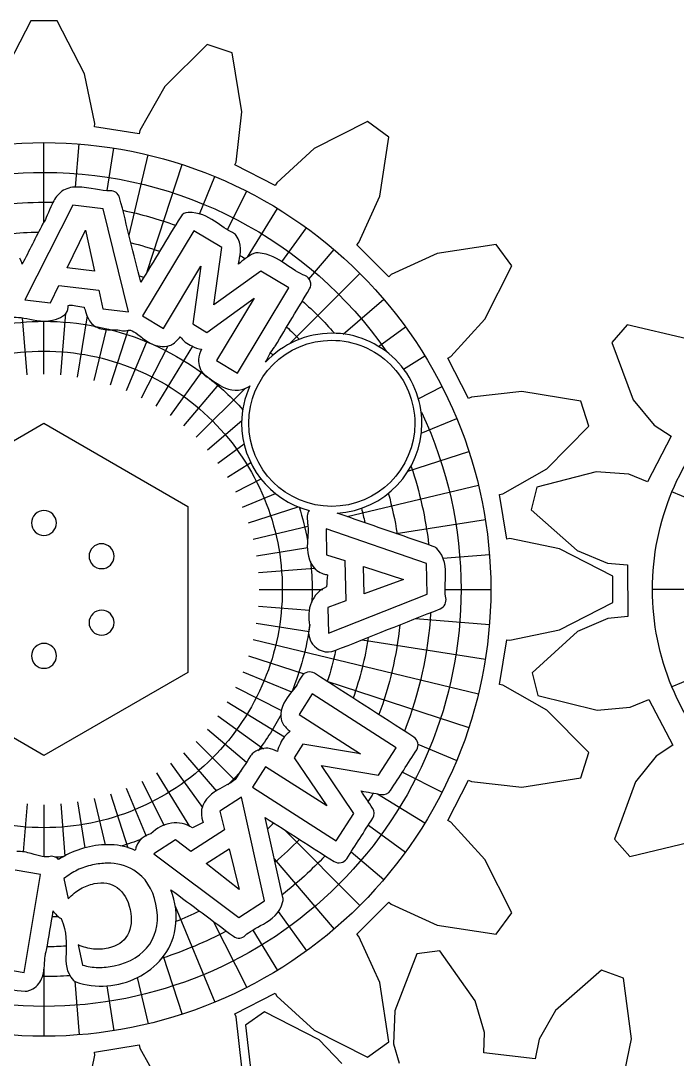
# Model space of a CAD drawing. Extents: x 39 to 360, y -214 to 103.
# Drawn here: x 133.3 to 212.3, y -21.9 to 103.1 of the extents above; entities that cross this region are included whole.
import ezdxf

# ---------------------------------------------------------------- set-up
doc = ezdxf.new("R2010")
doc.units = 0
doc.layers.add('Cogs_-_Cut', color=7, linetype='CONTINUOUS')
doc.layers.add('Cogs_-_Etch', color=7, linetype='CONTINUOUS')

msp = doc.modelspace()

# ---------------------------------------------------------------- linework, layer by layer
at = {"layer": 'Cogs_-_Cut', "color": 7}
for p, q in [((134.521883, 103.130827), (131.225617, 96.731768)), ((137.698536, 103.130827), (134.521883, 103.130827)), ((134.521883, 103.130827), (134.521883, 103.130827)), ((140.994805, 96.731768), (137.698536, 103.130827)), ((155.755797, 100.271122), (150.643827, 95.203248)), ((158.777562, 99.288856), (155.755797, 100.271122)), ((159.934563, 92.184794), (158.777562, 99.288856)), ((142.221258, 90.7588), (140.994805, 96.731768)), ((150.643827, 95.203248), (147.631988, 89.90166)), ((159.254912, 86.125284), (159.934563, 92.184794)), ((142.178264, 90.368539), (142.221258, 90.7588)), ((147.55151, 89.517463), (142.178264, 90.368539)), ((175.067076, 90.989208), (168.639355, 87.749715)), ((177.637392, 89.12169), (175.067076, 90.989208)), ((147.631988, 89.90166), (147.55151, 89.517463)), ((176.542677, 82.007155), (177.637392, 89.12169)), ((168.639355, 87.749715), (164.136476, 83.638201)), ((159.094509, 85.766994), (159.254912, 86.125284)), ((163.941345, 83.296998), (159.094509, 85.766994)), ((164.136476, 83.638201), (163.941345, 83.296998)), ((174.023624, 76.454212), (176.542677, 82.007155)), ((173.760144, 76.163171), (174.023624, 76.454212)), ((177.606523, 72.316789), (173.760144, 76.163171)), ((183.450507, 75.099325), (177.897564, 72.580822)), ((190.565044, 76.194037), (183.450507, 75.099325)), ((192.432009, 73.623721), (190.565044, 76.194037)), ((177.897564, 72.580822), (177.606523, 72.316789)), ((189.193068, 67.196), (192.432009, 73.623721)), ((185.081553, 62.693122), (189.193068, 67.196)), ((206.308853, 66.504775), (204.450157, 64.383147)), ((213.482369, 64.828531), (206.308853, 66.504775)), ((170.75106, 64.667023), (170.75106, 64.667023)), ((204.450157, 64.383147), (207.052994, 57.491856)), ((184.740352, 62.497993), (185.081553, 62.693122)), ((187.210347, 57.651157), (184.740352, 62.497993)), ((187.568086, 57.812111), (187.210347, 57.651157)), ((193.627595, 58.491758), (187.568086, 57.812111)), ((200.732209, 57.334207), (193.627595, 58.491758)), ((201.713925, 54.312445), (200.732209, 57.334207)), ((207.052994, 57.491856), (209.578662, 54.437571)), ((118.789648, 44.667281), (136.110486, 54.666877)), ((136.110486, 54.666877), (153.430772, 44.667281)), ((136.110486, 54.666877), (136.110486, 54.666877)), ((196.646602, 49.200475), (201.713925, 54.312445)), ((209.578662, 54.437571), (211.629735, 53.126231)), ((211.629735, 53.126231), (208.771132, 47.609117)), ((191.345013, 46.188636), (196.646602, 49.200475)), ((202.56555, 48.829508), (195.434481, 46.980179)), ((206.517215, 48.527993), (202.56555, 48.829508)), ((208.771132, 47.609117), (206.517215, 48.527993)), ((195.434481, 46.980179), (194.774673, 44.237885)), ((190.960815, 46.108708), (191.345013, 46.188636)), ((191.811893, 40.734912), (190.960815, 46.108708)), ((136.110486, 44.166776), (136.110486, 44.166776)), ((153.430772, 44.667281), (153.430772, 24.666985)), ((194.774673, 44.237885), (200.281867, 39.344747)), ((143.038711, 40.16716), (143.038711, 40.16716)), ((192.202153, 40.777906), (191.811893, 40.734912)), ((198.175121, 39.551452), (192.202153, 40.777906)), ((204.57418, 36.255184), (198.175121, 39.551452)), ((200.281867, 39.344747), (203.937526, 37.814572)), ((203.937526, 37.814572), (206.362873, 37.606764)), ((206.362873, 37.606764), (206.396497, 31.393466)), ((204.57418, 33.078531), (204.57418, 36.255184)), ((198.175121, 29.782263), (204.57418, 33.078531)), ((143.038711, 32.16682), (143.038711, 32.16682)), ((206.396497, 31.393466), (203.973354, 31.15975)), ((203.973354, 31.15975), (200.334231, 29.589889)), ((192.202153, 28.55636), (198.175121, 29.782263)), ((200.334231, 29.589889), (194.879956, 24.638322)), ((136.110486, 28.167204), (136.110486, 28.167204)), ((190.960815, 23.225557), (191.811893, 28.598803)), ((191.811893, 28.598803), (192.202153, 28.55636)), ((136.110486, 14.666838), (118.789648, 24.666985)), ((153.430772, 24.666985), (136.110486, 14.666838)), ((194.879956, 24.638322), (195.569527, 21.903191)), ((191.345013, 23.145632), (190.960815, 23.225557)), ((196.646602, 20.13324), (191.345013, 23.145632)), ((195.569527, 21.903191), (202.719342, 20.130483)), ((206.668246, 20.474441), (208.912243, 21.417571)), ((208.912243, 21.417571), (211.829275, 15.931326)), ((201.713925, 15.02127), (196.646602, 20.13324)), ((202.719342, 20.130483), (206.668246, 20.474441)), ((200.732209, 12.000058), (201.713925, 15.02127)), ((211.829275, 15.931326), (209.792536, 14.598487)), ((209.792536, 14.598487), (207.299388, 11.517193)), ((184.740352, 6.835722), (187.210347, 11.683109)), ((187.210347, 11.683109), (187.568086, 11.522155)), ((187.568086, 11.522155), (193.627595, 10.842507)), ((193.627595, 10.842507), (200.732209, 12.000058)), ((207.299388, 11.517193), (204.770965, 4.597787)), ((185.081553, 6.640593), (184.740352, 6.835722)), ((189.193068, 2.137715), (185.081553, 6.640593)), ((204.770965, 4.597787), (206.652814, 2.496555)), ((206.652814, 2.496555), (213.807588, 4.249971)), ((192.432009, -4.290006), (189.193068, 2.137715)), ((173.760144, -6.829456), (177.606523, -2.982524)), ((177.606523, -2.982524), (177.897564, -3.246557)), ((177.897564, -3.246557), (183.450507, -5.76561)), ((190.565044, -6.860325), (192.432009, -4.290006)), ((183.450507, -5.76561), (190.565044, -6.860325)), ((174.023624, -7.120497), (173.760144, -6.829456)), ((176.542677, -12.67344), (174.023624, -7.120497)), ((180.979408, -9.198578), (178.33909, -16.075541)), ((183.77848, -8.850762), (180.979408, -9.198578)), ((183.778508, -8.850762), (183.77848, -8.850762)), ((188.020111, -14.873892), (183.778508, -8.850762)), ((203.241921, -11.160906), (197.707718, -16.023725)), ((205.88169, -12.154196), (203.241921, -11.160906)), ((206.838601, -19.45835), (205.88169, -12.154196)), ((177.637392, -19.787977), (176.542677, -12.67344)), ((159.094509, -16.432727), (163.941345, -13.963283)), ((163.941345, -13.963283), (164.136476, -14.303936)), ((164.136476, -14.303936), (168.639355, -18.415448)), ((189.129707, -18.678381), (188.020111, -14.873892)), ((162.671895, -16.197359), (160.355139, -17.806356)), ((169.22695, -19.559222), (162.671895, -16.197359)), ((178.33909, -16.075541), (178.194118, -20.036022)), ((197.707718, -16.023725), (195.738228, -19.462758)), ((159.254912, -16.791019), (159.094509, -16.432727)), ((159.934563, -22.850528), (159.254912, -16.791019)), ((160.355139, -17.806356), (161.213382, -25.122637)), ((168.639355, -18.415448), (175.067076, -21.654942)), ((189.063562, -21.111994), (189.129707, -18.678381)), ((171.977513, -22.412864), (169.22695, -19.559222)), ((175.067076, -21.654942), (177.637392, -19.787977)), ((195.738228, -19.462758), (195.233313, -21.844008)), ((206.052567, -23.342763), (206.838601, -19.45835)), ((142.178264, -21.034273), (147.55151, -20.183198)), ((142.221258, -21.424533), (142.178264, -21.034273)), ((147.55151, -20.183198), (147.631988, -20.567946)), ((147.631988, -20.567946), (150.643827, -25.869533)), ((178.194118, -20.036022), (178.853372, -22.37924)), ((195.233313, -21.844008), (189.063562, -21.111994)), ((140.994805, -27.397503), (142.221258, -21.424533))]:
    msp.add_line(p, q, dxfattribs=at)
for points in [[(160.751464, 54.666877), (160.751383, 60.189624), (165.228313, 64.6668), (170.75106, 64.667023)], [(170.75106, 64.667023), (173.403275, 64.667062), (175.946874, 63.613491), (177.822274, 61.738091)], [(177.822274, 61.738091), (179.697674, 59.862691), (180.751245, 57.319092), (180.751206, 54.666877)], [(170.75106, 44.667281), (165.228528, 44.667504), (160.751687, 49.144345), (160.751464, 54.666877)], [(180.751206, 54.666877), (180.750983, 49.14413), (176.273807, 44.6672), (170.75106, 44.667281)], [(136.110486, 44.166776), (135.712615, 44.166885), (135.331001, 44.008917), (135.049612, 43.727632)], [(137.610342, 42.666921), (137.610262, 43.495235), (136.938801, 44.166697), (136.110486, 44.166776)], [(135.049612, 43.727632), (134.768224, 43.446347), (134.610115, 43.064791), (134.610077, 42.666921)], [(134.610077, 42.666921), (134.610115, 42.26905), (134.768224, 41.887494), (135.049612, 41.606209)], [(136.110486, 41.167065), (136.938801, 41.167144), (137.610262, 41.838606), (137.610342, 42.666921)], [(135.049612, 41.606209), (135.331001, 41.324924), (135.712615, 41.166956), (136.110486, 41.167065)], [(143.038711, 40.16716), (142.640745, 40.167268), (142.259047, 40.009225), (141.977642, 39.72782)], [(144.099423, 39.727624), (143.818138, 40.009013), (143.436582, 40.167122), (143.038711, 40.16716)], [(141.977642, 39.72782), (141.696237, 39.446415), (141.538194, 39.064717), (141.538302, 38.666751)], [(144.538567, 38.666751), (144.538676, 39.064621), (144.380708, 39.446235), (144.099423, 39.727624)], [(141.538302, 38.666751), (141.538341, 38.26888), (141.696449, 37.887324), (141.977838, 37.606039)], [(141.977838, 37.606039), (142.259227, 37.324754), (142.640841, 37.166786), (143.038711, 37.166895)], [(143.038711, 37.166895), (143.867026, 37.166974), (144.538488, 37.838436), (144.538567, 38.666751)], [(141.977838, 31.727676), (141.696449, 31.446391), (141.538341, 31.064835), (141.538302, 30.666964)], [(143.038711, 32.16682), (142.640841, 32.166929), (142.259227, 32.008961), (141.977838, 31.727676)], [(144.538567, 30.666964), (144.538488, 31.495279), (143.867026, 32.166741), (143.038711, 32.16682)], [(141.538302, 30.666964), (141.538341, 30.269094), (141.696449, 29.887538), (141.977838, 29.606253)], [(143.038711, 29.167108), (143.867026, 29.167188), (144.538488, 29.83865), (144.538567, 30.666964)], [(141.977838, 29.606253), (142.259227, 29.324967), (142.640841, 29.167), (143.038711, 29.167108)], [(135.049417, 27.727864), (134.768012, 27.446459), (134.609969, 27.064761), (134.610077, 26.666794)], [(136.110486, 28.167204), (135.71252, 28.167312), (135.330822, 28.009269), (135.049417, 27.727864)], [(137.171198, 27.727668), (136.889913, 28.009057), (136.508357, 28.167165), (136.110486, 28.167204)], [(137.610342, 26.666794), (137.610451, 27.064665), (137.452483, 27.446279), (137.171198, 27.727668)], [(134.610077, 26.666794), (134.610115, 26.268924), (134.768224, 25.887368), (135.049612, 25.606083)], [(136.110486, 25.166939), (136.938801, 25.167018), (137.610262, 25.83848), (137.610342, 26.666794)], [(135.049612, 25.606083), (135.331001, 25.324798), (135.712615, 25.16683), (136.110486, 25.166939)]]:
    msp.add_open_spline(points, degree=3, dxfattribs=at)
at = {"layer": 'Cogs_-_Etch', "color": 7}
for p, q in [((136.11021, 78.925971), (136.110212, 88.461549)), ((139.921883, 83.098875), (140.330882, 88.295718)), ((143.718413, 82.703309), (144.525532, 87.799248)), ((146.348724, 77.313491), (148.668294, 86.975202)), ((148.544334, 72.935319), (152.733635, 85.828658)), ((154.82857, 79.857138), (156.696486, 84.366684)), ((139.783208, 83.101838), (139.783233, 83.101869)), ((158.185852, 77.992907), (160.532417, 82.598297)), ((139.59527, 80.915748), (133.802549, 69.530948)), ((143.253133, 80.48966), (139.59527, 80.915748)), ((139.59527, 80.915748), (139.59527, 80.915748)), ((146.274897, 68.078497), (143.253133, 80.48966)), ((160.620778, 74.66463), (164.217773, 80.534395)), ((138.918377, 73.369611), (141.103395, 77.913278)), ((141.103395, 77.913278), (142.177714, 72.989824)), ((141.103395, 77.913278), (141.103395, 77.913278)), ((154.149558, 77.849889), (147.970985, 67.587913)), ((157.517482, 75.821969), (154.149558, 77.849889)), ((154.149558, 77.849889), (154.149558, 77.849889)), ((164.754295, 74.092218), (167.72984, 78.187709)), ((156.547896, 68.922957), (157.517482, 75.821969)), ((168.00959, 72.016395), (171.046961, 75.5727)), ((142.177714, 72.989824), (138.918377, 73.369611)), ((150.480118, 66.077034), (154.998979, 73.582931)), ((154.998979, 73.582931), (154.032148, 66.626594)), ((162.205568, 72.999747), (156.547896, 68.922957)), ((165.566327, 70.976234), (162.205568, 72.999747)), ((165.675939, 64.232751), (174.148685, 72.705497)), ((136.886597, 69.171555), (137.896425, 71.25129)), ((137.896425, 71.25129), (142.69365, 70.692358)), ((142.69365, 70.692358), (143.190296, 68.437888)), ((159.387757, 60.713708), (165.566327, 70.976234)), ((133.802549, 69.530948), (136.886597, 69.171555)), ((155.709496, 65.616769), (161.405203, 69.72608)), ((161.405203, 69.72608), (156.88579, 62.220179)), ((172.107154, 65.411319), (177.015888, 69.603773)), ((138.142114, 60.484767), (138.726376, 67.908518)), ((140.159827, 60.235279), (141.329867, 67.622618)), ((143.190296, 68.437888), (146.274897, 68.078497)), ((147.970985, 67.587913), (150.480118, 66.077034)), ((134.077225, 60.49857), (133.537909, 67.351239)), ((136.11021, 60.586282), (136.11021, 66.99258)), ((154.032148, 66.626594), (155.709496, 65.616769)), ((176.378873, 63.923918), (179.630897, 66.286651)), ((142.153575, 59.839446), (143.627658, 65.979441)), ((144.113987, 59.300108), (146.247931, 65.867715)), ((146.024541, 58.602327), (148.512104, 64.607836)), ((147.863405, 57.733966), (151.057627, 64.002985)), ((149.633483, 56.734996), (154.045364, 63.93453)), ((179.395126, 61.192052), (181.977583, 62.774585)), ((156.88579, 62.220179), (159.387757, 60.713708)), ((151.326108, 55.6099), (155.161513, 60.888881)), ((152.933753, 54.364857), (157.178242, 59.334516)), ((154.421755, 52.978567), (160.359457, 58.916269)), ((181.173501, 57.627916), (184.041486, 59.089228)), ((181.530193, 53.480595), (185.809873, 55.253298)), ((155.791239, 51.476208), (159.912727, 54.996292)), ((157.047023, 49.878508), (160.210556, 52.176949)), ((179.919797, 48.901621), (187.271846, 51.290446)), ((158.184192, 48.193977), (161.01645, 49.929588)), ((159.195874, 46.429756), (162.238041, 47.979816)), ((172.599553, 43.42734), (188.418391, 47.225106)), ((227.235791, 39.967908), (211.704654, 46.401116)), ((160.027214, 44.573769), (163.979945, 46.211045)), ((160.721212, 42.663621), (166.725465, 44.614522)), ((178.521933, 41.384387), (189.242438, 43.082343)), ((161.274342, 40.708397), (167.861386, 42.289807)), ((170.064797, 41.948134), (170.134799, 38.84369)), ((182.14027, 37.783152), (170.064797, 41.948134)), ((170.064797, 41.948134), (170.064797, 41.948134)), ((161.684595, 38.71761), (167.859795, 39.695668)), ((170.134799, 38.84369), (172.333598, 38.131522)), ((184.114813, 38.445068), (189.738906, 38.887694)), ((172.333598, 38.131522), (172.44329, 33.302324)), ((182.223503, 34.101586), (182.14027, 37.783152)), ((161.92986, 36.699075), (168.693886, 37.231414)), ((174.573187, 37.411635), (179.374823, 35.874845)), ((174.647047, 34.130802), (174.573187, 37.411635)), ((174.573187, 37.411635), (174.573187, 37.411635)), ((179.374823, 35.874845), (174.647047, 34.130802)), ((162.018873, 34.667024), (169.681835, 34.667024)), ((164.800624, 34.667021), (164.800624, 34.667021)), ((170.348673, 29.39531), (182.223503, 34.101586)), ((184.400325, 34.667024), (189.904737, 34.667024)), ((189.904734, 34.667021), (189.904734, 34.667021)), ((226.176716, 34.667021), (209.370597, 34.667021)), ((161.916672, 32.636012), (168.080408, 32.150914)), ((172.44329, 33.302324), (170.278668, 32.499205)), ((170.278668, 32.499205), (170.348673, 29.39531)), ((161.668039, 30.619063), (168.033979, 29.610796)), ((180.825671, 31.14784), (189.738906, 30.446354)), ((227.242311, 29.368832), (211.704654, 22.932932)), ((161.273236, 28.625916), (188.418391, 22.108942)), ((174.412628, 28.600516), (189.242438, 26.251705)), ((160.735507, 26.665781), (167.412362, 24.496339)), ((160.038181, 24.755735), (165.914081, 22.321856)), ((167.148431, 24.233723), (166.844162, 23.757473)), ((159.17149, 22.916716), (164.711975, 20.093698)), ((170.166659, 23.601415), (187.271846, 18.043602)), ((168.414457, 22.082337), (166.832469, 19.617854)), ((178.494532, 15.611069), (168.414457, 22.082337)), ((168.414457, 22.082337), (168.414457, 22.082337)), ((158.173877, 21.146392), (165.05417, 16.930142)), ((157.049817, 19.453508), (162.54104, 15.463902)), ((166.832469, 19.617854), (174.204974, 14.884567)), ((155.806292, 17.844982), (160.484586, 13.849342)), ((154.420316, 16.35692), (159.054343, 11.722894)), ((167.278953, 16.051491), (166.221723, 14.403909)), ((174.204974, 14.884567), (167.278953, 16.051491)), ((176.3707, 12.302677), (178.494532, 15.611069)), ((181.116715, 16.024719), (185.809873, 14.08075)), ((152.918533, 14.987011), (156.858058, 10.374419)), ((166.221723, 14.403909), (170.165669, 8.592445)), ((149.637761, 12.59207), (153.608351, 6.112654)), ((151.321801, 13.730069), (155.184447, 8.413592)), ((162.792613, 13.325179), (161.215036, 10.867862)), ((170.165669, 8.592445), (162.792613, 13.325179)), ((173.414532, 7.698374), (169.502557, 13.470148)), ((169.502557, 13.470148), (176.3707, 12.302677)), ((179.260779, 12.680711), (184.041486, 10.24482)), ((147.873985, 11.579316), (150.596552, 6.235977)), ((144.108094, 10.052067), (146.22327, 3.542222)), ((146.018179, 10.747079), (148.413738, 4.963685)), ((161.215036, 10.867862), (171.295108, 4.396594)), ((176.266481, 10.05923), (181.977583, 6.559463)), ((134.078483, 8.851449), (133.622457, 3.057108)), ((138.142808, 8.840439), (138.636358, 2.569287)), ((140.161862, 9.085899), (141.040668, 3.537334)), ((142.152895, 9.497436), (143.493047, 3.9153)), ((159.891016, 9.652432), (157.284318, 7.965714)), ((162.671345, -2.815505), (159.891016, 9.652432)), ((159.891016, 9.652432), (159.891016, 9.652432)), ((136.11021, 8.750645), (136.11021, 2.509814)), ((157.284318, 7.965714), (157.82947, 5.71951)), ((171.295108, 4.396594), (173.414532, 7.698374)), ((164.868598, -2.439034), (162.716653, 7.211092)), ((175.161256, 6.294781), (179.630897, 3.047397)), ((157.82947, 5.71951), (153.773629, 3.096277)), ((165.05813, 5.71911), (174.148685, -3.371449)), ((151.95517, 4.518965), (149.348472, 2.832798)), ((153.773629, 3.096277), (151.95517, 4.518965)), ((149.348472, 2.832798), (159.579578, -4.815315)), ((155.634532, 1.653196), (158.389506, 3.435274)), ((158.389506, 3.435274), (159.596667, -1.459517)), ((158.389506, 3.435274), (158.389506, 3.435274)), ((173.096603, 3.077662), (177.015888, -0.269725)), ((143.688593, 1.697293), (143.688593, 1.697293)), ((159.596667, -1.459517), (155.634532, 1.653196)), ((163.831149, 2.209978), (171.046961, -6.238652)), ((135.703138, 0.35343), (132.657675, 0.867715)), ((133.70884, -11.45801), (135.703138, 0.35343)), ((138.514887, -0.155893), (139.034131, -2.580137)), ((151.91276, -3.483708), (156.696486, -15.032637)), ((159.579578, -4.815315), (162.671345, -2.815505)), ((164.29248, -4.122541), (167.72984, -8.853661)), ((156.457458, -5.266698), (160.532417, -13.264249)), ((161.244325, -6.34812), (164.217773, -11.200347)), ((140.226963, -8.141899), (140.746757, -10.566143)), ((150.46316, -9.50681), (152.733635, -16.49461)), ((130.663377, -10.943725), (133.70884, -11.45801)), ((136.11021, -11.068216), (136.110212, -19.127501)), ((147.33145, -12.0728), (148.668294, -17.641155)), ((139.823362, -12.513008), (140.330882, -18.96167)), ((143.671335, -13.072025), (144.525532, -18.465201))]:
    msp.add_line(p, q, dxfattribs=at)
for points in [[(98.071736, 72.705494), (108.160167, 82.793924), (121.843015, 88.461545), (136.11021, 88.461545)], [(136.11021, 88.461545), (150.377405, 88.461545), (164.060252, 82.793924), (174.148683, 72.705494)], [(100.607635, 70.169596), (110.023503, 79.585464), (122.794161, 84.875244), (136.11021, 84.875244)], [(136.11021, 84.875244), (152.538937, 84.875245), (167.928417, 76.837752), (177.315436, 63.354913)], [(139.783233, 83.101869), (139.139981, 83.072493), (138.538334, 82.830679), (138.109192, 82.469624)], [(140.061021, 83.101274), (139.967809, 83.106043), (139.875102, 83.106015), (139.783208, 83.101838)], [(144.076073, 82.666366), (143.02223, 82.593816), (141.725235, 83.111635), (140.061021, 83.101274)], [(145.213231, 81.849466), (145.08489, 82.33902), (144.580983, 82.701012), (144.076073, 82.666366)], [(130.921673, 80.999195), (132.644455, 81.192122), (134.376658, 81.288811), (136.11021, 81.288811)], [(136.11021, 81.288811), (136.470387, 81.288808), (136.830552, 81.284631), (137.190632, 81.276281)], [(138.109192, 82.469624), (137.615478, 82.054243), (137.32357, 81.547971), (137.093853, 81.068986)], [(147.765355, 71.6597), (146.861733, 74.99617), (146.11398, 78.416232), (145.213231, 81.849466)], [(137.093853, 81.068986), (136.634423, 80.111022), (136.332846, 79.174168), (136.068043, 78.843178)], [(145.602867, 80.312173), (147.753191, 79.86498), (149.869228, 79.266396), (151.935166, 78.520892)], [(153.463269, 80.054157), (153.105375, 80.042529), (152.758806, 79.843295), (152.568648, 79.539872)], [(156.638269, 79.005744), (155.79583, 79.550876), (154.749006, 80.096414), (153.463269, 80.054157)], [(136.068043, 78.843178), (136.021366, 78.784865), (135.980664, 78.721777), (135.946775, 78.655215)], [(152.568648, 79.539872), (150.957836, 76.967529), (149.322065, 74.132381), (147.765355, 71.6597)], [(158.813915, 77.627156), (158.187229, 77.904346), (157.480708, 78.460623), (156.638269, 79.005744)], [(131.861741, 77.492423), (133.05475, 77.610775), (134.252183, 77.679224), (135.450907, 77.69759)], [(135.946775, 78.655215), (135.129016, 77.048061), (134.311099, 75.44093), (133.493315, 73.833734)], [(159.256541, 77.27052), (159.143517, 77.425305), (158.989197, 77.549641), (158.813915, 77.627156)], [(146.602924, 76.403906), (147.75864, 76.113357), (148.901789, 75.774931), (150.029415, 75.389501)], [(159.589476, 74.214031), (159.774241, 75.128905), (159.996892, 76.255381), (159.256541, 77.27052)], [(161.358876, 75.104245), (160.646796, 74.792451), (160.071477, 74.295393), (159.522228, 73.821014)], [(161.893004, 75.192439), (161.711335, 75.207989), (161.525898, 75.177397), (161.358876, 75.104245)], [(165.156199, 73.862907), (164.273188, 74.452331), (163.226146, 75.078181), (161.893004, 75.192439)], [(133.493315, 73.833734), (133.401322, 74.072561), (133.330315, 74.320499), (133.211646, 74.545905)], [(133.418188, 74.024383), (133.476174, 74.02835), (133.534169, 74.032188), (133.592172, 74.035898)], [(159.522228, 73.821014), (159.555366, 73.977712), (159.55678, 74.052131), (159.589476, 74.214031)], [(159.691618, 74.885291), (159.905151, 74.760089), (160.117684, 74.633188), (160.329197, 74.504601)], [(167.527526, 72.442426), (166.79646, 72.712908), (166.039207, 73.273483), (165.156199, 73.862907)], [(174.148683, 72.705494), (184.237113, 62.617064), (189.904734, 48.934216), (189.904734, 34.667021)], [(147.581067, 72.411802), (147.760753, 72.357195), (147.940047, 72.301305), (148.118934, 72.244137)], [(168.087009, 70.846657), (168.418795, 71.397891), (168.130889, 72.219061), (167.527526, 72.442426)], [(163.947385, 63.970245), (165.327477, 66.262493), (166.706866, 68.555035), (168.087009, 70.846657)], [(139.01094, 68.649501), (139.005324, 68.77367), (139.010884, 68.816757), (139.014807, 68.842428)], [(139.014807, 68.842428), (139.042521, 68.851628), (139.093976, 68.866783), (139.187335, 68.875498)], [(139.187335, 68.875498), (139.557783, 68.910147), (140.294298, 68.767142), (140.926972, 68.655566)], [(167.222263, 69.389259), (168.570479, 68.181226), (169.847193, 66.895696), (171.045917, 65.539197)], [(132.254145, 67.387219), (132.843278, 67.535149), (133.725635, 67.329657), (134.813988, 67.122083)], [(134.813988, 67.122083), (135.902342, 66.914508), (137.34954, 66.780964), (138.583199, 67.730074)], [(138.583199, 67.730074), (138.861777, 67.944193), (139.026606, 68.298492), (139.01094, 68.649501)], [(140.926972, 68.655566), (140.963373, 68.582145), (141.031228, 68.409524), (141.116039, 68.132461)], [(141.116039, 68.132461), (141.209514, 67.827085), (141.315753, 67.434407), (141.586777, 67.013495)], [(130.519049, 66.455779), (132.365065, 66.780466), (134.235856, 66.943735), (136.11021, 66.943735)], [(136.11021, 66.943735), (138.207138, 66.943735), (140.299077, 66.739389), (142.356366, 66.333593)], [(141.586777, 67.013495), (141.857366, 66.593255), (142.380053, 66.160636), (143.008361, 66.034537)], [(142.356366, 66.333593), (142.86153, 66.233951), (143.364237, 66.122236), (143.864056, 65.998542)], [(143.008361, 66.034537), (144.184029, 65.792494), (144.933794, 66.005242), (145.400635, 65.849879)], [(143.864056, 65.998542), (148.045112, 64.963824), (151.976782, 63.102738), (155.427409, 60.524941)], [(145.400635, 65.849879), (145.61809, 65.777511), (145.858371, 65.775541), (146.076975, 65.844375)], [(146.076975, 65.844375), (146.337031, 65.926183), (146.460952, 65.905059), (146.711975, 65.797521)], [(146.711975, 65.797521), (146.963, 65.689986), (147.296697, 65.454), (147.684321, 65.155908)], [(147.684321, 65.155908), (148.071942, 64.857814), (148.512245, 64.499414), (149.09047, 64.229314)], [(151.508652, 64.142223), (151.939182, 64.409208), (152.253885, 64.74328), (152.510761, 65.090311)], [(152.510761, 65.090311), (152.853774, 64.618772), (153.328977, 64.226528), (153.914706, 63.982369)], [(170.751034, 65.511994), (167.725402, 65.506799), (164.839498, 64.237897), (162.790384, 62.011778)], [(165.33729, 66.255666), (165.857922, 65.773956), (166.366566, 65.279449), (166.862754, 64.772597)], [(178.419753, 62.335553), (176.385884, 64.369421), (173.627359, 65.512023), (170.751034, 65.511994)], [(149.09047, 64.229314), (149.668693, 63.959216), (150.435697, 63.808788), (151.210995, 64.014339)], [(151.210995, 64.014339), (151.315801, 64.041969), (151.416472, 64.085214), (151.508652, 64.142223)], [(153.914706, 63.982369), (154.285216, 63.765021), (154.675453, 63.634996), (155.065643, 63.578328)], [(162.790384, 62.011778), (163.135454, 62.726867), (163.449923, 63.361777), (163.843756, 63.825829)], [(163.843756, 63.825829), (163.882124, 63.871063), (163.916817, 63.919411), (163.947385, 63.970245)], [(115.823025, 54.954206), (121.203521, 60.334702), (128.501039, 63.357433), (136.11021, 63.357433)], [(136.11021, 63.357433), (143.71938, 63.357434), (151.0169, 60.334703), (156.397396, 54.954207)], [(155.065643, 63.578328), (154.885856, 63.21786), (154.72968, 62.823257), (154.704598, 62.34471)], [(163.402018, 63.152212), (163.497814, 63.060431), (163.593146, 62.968166), (163.688011, 62.875423)], [(154.704598, 62.34471), (154.672064, 61.723993), (154.919104, 61.017306), (155.403539, 60.495934)], [(181.596194, 54.666834), (181.596223, 57.543159), (180.453621, 60.301685), (178.419753, 62.335553)], [(155.403539, 60.495934), (155.486049, 60.407302), (155.58334, 60.332465), (155.690169, 60.275448)], [(155.427409, 60.524941), (155.530608, 60.447847), (155.633344, 60.370135), (155.735613, 60.291811)], [(155.690169, 60.275448), (156.12215, 60.044339), (156.776657, 59.490009), (157.611707, 59.063876)], [(155.735613, 60.291811), (157.297964, 59.095244), (158.747609, 57.7583), (160.066437, 56.297681)], [(157.611707, 59.063876), (158.446755, 58.637743), (159.725826, 58.408991), (160.808755, 59.114036)], [(160.906872, 59.189553), (160.25157, 57.77162), (159.910302, 56.228862), (159.906417, 54.666832)], [(160.808755, 59.114036), (160.843369, 59.136585), (160.875015, 59.163247), (160.906872, 59.189553)], [(209.370597, 34.667021), (209.370597, 42.799264), (212.601118, 50.598432), (218.351482, 56.348796)], [(181.555198, 56.012112), (184.692091, 49.33352), (186.318414, 42.045617), (186.318435, 34.667021)], [(156.397396, 54.954207), (161.777893, 49.573711), (164.800624, 42.276192), (164.800624, 34.667021)], [(159.906417, 54.666832), (159.91279, 49.729709), (163.252991, 45.419982), (168.03243, 44.182166)], [(171.395404, 43.844826), (177.123101, 44.185685), (181.594138, 48.929004), (181.596194, 54.666834)], [(180.315328, 49.482785), (181.340022, 46.425481), (182.044782, 43.270122), (182.41829, 40.067374)], [(177.561167, 46.237799), (178.008663, 44.634694), (178.362784, 43.006979), (178.621744, 41.362856)], [(166.820068, 44.601351), (167.252642, 43.264141), (167.597414, 41.900105), (167.852183, 40.517954)], [(168.03243, 44.182166), (167.886908, 43.99146), (167.796664, 43.76065), (167.802024, 43.519604)], [(182.970926, 39.852372), (179.112393, 41.183253), (175.253836, 42.513922), (171.395404, 43.844826)], [(174.330126, 44.438765), (174.476054, 43.867999), (174.609179, 43.294035), (174.7294, 42.717306)], [(167.802024, 43.519604), (167.808092, 43.249289), (167.814159, 42.979482), (167.820227, 42.709319)], [(167.820227, 42.709319), (167.82192, 42.627026), (167.833181, 42.544944), (167.853301, 42.465132)], [(167.853301, 42.465132), (167.971272, 41.997701), (167.868992, 41.196435), (167.819126, 40.243182)], [(167.819126, 40.243182), (167.769266, 39.289928), (167.857362, 38.028138), (168.807455, 37.079756)], [(183.383786, 39.596058), (183.267525, 39.710784), (183.125322, 39.799069), (182.970926, 39.852372)], [(184.456451, 36.182382), (184.492646, 37.242279), (184.403929, 38.590031), (183.383786, 39.596058)], [(168.211384, 38.028694), (168.328331, 36.911953), (168.386924, 35.789869), (168.386924, 34.667021)], [(168.807455, 37.079756), (168.851696, 37.035724), (168.899699, 36.995476), (168.95077, 36.959591)], [(168.95077, 36.959591), (169.530576, 36.550866), (169.979653, 36.481868), (170.235654, 36.432632)], [(170.232352, 36.405623), (170.187662, 35.900188), (170.164088, 35.45104), (170.135889, 34.990654)], [(170.235654, 36.432632), (170.234525, 36.423629), (170.233396, 36.414626), (170.232352, 36.405623)], [(184.475755, 33.654509), (184.326349, 34.192569), (184.420287, 35.122483), (184.456451, 36.182382)], [(164.800624, 34.667021), (164.800624, 27.05785), (161.777893, 19.760331), (156.397396, 14.379835)], [(170.135889, 34.990654), (169.280693, 34.611683), (168.645806, 33.900946), (168.311917, 33.127547)], [(168.386924, 34.667021), (168.386924, 34.148556), (168.374432, 33.630167), (168.349459, 33.112304)], [(186.318435, 34.667021), (186.318435, 21.350972), (181.028655, 8.580314), (171.612786, -0.835554)], [(189.904734, 34.667021), (189.904734, 20.399826), (184.237113, 6.716978), (174.148683, -3.371452)], [(218.351482, 12.985246), (212.601118, 18.735611), (209.370597, 26.534778), (209.370597, 34.667021)], [(168.311917, 33.127547), (167.928298, 32.238953), (167.899709, 31.270341), (168.08647, 30.348318)], [(183.820909, 32.339859), (184.31974, 32.53676), (184.619093, 33.137735), (184.475755, 33.654509)], [(171.141856, 27.303406), (175.361956, 28.985191), (179.592952, 30.670802), (183.820909, 32.339859)], [(182.646721, 31.846255), (182.351053, 26.968373), (181.290316, 22.167305), (179.503361, 17.618905)], [(168.111602, 30.460214), (167.744577, 27.668243), (167.013758, 24.936308), (165.93776, 22.333995)], [(168.08647, 30.348318), (167.846259, 29.55165), (167.983766, 28.730719), (168.439798, 28.083375)], [(178.933359, 30.395893), (178.565121, 26.703867), (177.720971, 23.074964), (176.421912, 19.599465)], [(175.129622, 28.858896), (174.761002, 26.382479), (174.157467, 23.946777), (173.327184, 21.584754)], [(168.439798, 28.083375), (168.961872, 27.342288), (170.125858, 26.884901), (171.141856, 27.303406)], [(171.213241, 27.323105), (170.948384, 26.057122), (170.615236, 24.806393), (170.215255, 23.576402)], [(166.844162, 23.757473), (166.794045, 23.679179), (166.753929, 23.594492), (166.725098, 23.506117)], [(168.666479, 24.566655), (168.182064, 24.87746), (167.458311, 24.71873), (167.148431, 24.233723)], [(180.647693, 16.875549), (176.65387, 19.438911), (172.660304, 22.002962), (168.666479, 24.566655)], [(166.725098, 23.506117), (166.61027, 23.153071), (166.130786, 22.604299), (165.581878, 21.901529)], [(165.581878, 21.901529), (165.032969, 21.198761), (164.397986, 20.121584), (164.71151, 18.856616)], [(164.667034, 19.62395), (163.859084, 18.090187), (162.928882, 16.624009), (161.885455, 15.239642)], [(164.71151, 18.856616), (164.741112, 18.737389), (164.790907, 18.623199), (164.858133, 18.520377)], [(165.751101, 17.589374), (165.250201, 17.236655), (164.823939, 16.744835), (164.574807, 16.120384)], [(164.858133, 18.520377), (165.116067, 18.125644), (165.428811, 17.828754), (165.751101, 17.589374)], [(180.978423, 15.358604), (181.28895, 15.842333), (181.131393, 16.564983), (180.647693, 16.875549)], [(163.060067, 15.536097), (162.434287, 15.595369), (161.711059, 15.349192), (161.186487, 14.866369)], [(164.204941, 15.144183), (163.875167, 15.32916), (163.513259, 15.493171), (163.060067, 15.536097)], [(164.574807, 16.120384), (164.387665, 15.803172), (164.263132, 15.474626), (164.204941, 15.144183)], [(177.841456, 10.471529), (178.887117, 12.100467), (179.932903, 13.729259), (180.978423, 15.358604)], [(136.11021, 5.976609), (128.501039, 5.976609), (121.203521, 8.99934), (115.823025, 14.379836)], [(156.397396, 14.379835), (151.0169, 8.999339), (143.71938, 5.976608), (136.11021, 5.976609)], [(160.989704, 14.624937), (160.457546, 13.740881), (159.73797, 12.789719), (159.129352, 11.776256)], [(161.186487, 14.866369), (161.109883, 14.795771), (161.0434, 14.714206), (160.989704, 14.624937)], [(159.834831, 12.782584), (159.318329, 12.222651), (158.782166, 11.681178), (158.22735, 11.159183)], [(159.129352, 11.776256), (158.781329, 11.437872), (158.078777, 11.112938), (157.263488, 10.669417)], [(157.263488, 10.669417), (156.426222, 10.213939), (155.397228, 9.478578), (155.086188, 8.171861)], [(175.676283, 8.330611), (175.208675, 9.020458), (174.740993, 9.710463), (174.273441, 10.400423)], [(174.273441, 10.400423), (175.093602, 10.260974), (175.913624, 10.121164), (176.734066, 9.982051)], [(175.750008, 10.125425), (175.548567, 9.800055), (175.343128, 9.477176), (175.133737, 9.156864)], [(176.734066, 9.982051), (177.155531, 9.910637), (177.610572, 10.111772), (177.841456, 10.471529)], [(155.058615, 7.992164), (155.010417, 7.281052), (155.188042, 6.860416), (155.281305, 6.615227)], [(155.086188, 8.171861), (155.072049, 8.112862), (155.06282, 8.052687), (155.058615, 7.992164)], [(175.691157, 7.121794), (175.921701, 7.480896), (175.915577, 7.977288), (175.676283, 8.330611)], [(151.460835, 6.523172), (150.502705, 6.384307), (149.661719, 5.901115), (148.974302, 5.258134)], [(154.003589, 5.94605), (153.232747, 6.476123), (152.294686, 6.644025), (151.460835, 6.523172)], [(155.263667, 6.606958), (154.808151, 6.380452), (154.411773, 6.164383), (154.003589, 5.94605)], [(155.281305, 6.615227), (155.275407, 6.612405), (155.269537, 6.60978), (155.263667, 6.606958)], [(162.716653, 7.211092), (165.488857, 5.48883), (168.235901, 3.666496), (171.054336, 1.905644)], [(163.768385, 6.537424), (163.527901, 6.300971), (163.284395, 6.067612), (163.037926, 5.837403)], [(172.559703, 2.24354), (173.603282, 3.869705), (174.647149, 5.496007), (175.691157, 7.121794)], [(148.974302, 5.258134), (148.169133, 5.045521), (147.541677, 4.497192), (147.230256, 3.769301)], [(143.418058, 3.917572), (141.444506, 3.851366), (139.515599, 3.225086), (137.873935, 2.138249)], [(143.42246, 3.918137), (143.421049, 3.917951), (143.419525, 3.917883), (143.418058, 3.917572)], [(144.185344, 3.91427), (143.92076, 3.92539), (143.665016, 3.925249), (143.42246, 3.918137)], [(147.106234, 3.230212), (146.2114, 3.640125), (145.244639, 3.918625), (144.185344, 3.91427)], [(147.83974, 4.597031), (147.025617, 4.279462), (146.198933, 3.995088), (145.361731, 3.74461)], [(147.230256, 3.769301), (147.160028, 3.605155), (147.13099, 3.417568), (147.106234, 3.230212)], [(166.862729, 4.561423), (165.930201, 3.608857), (164.953919, 2.700134), (163.937038, 1.838193)], [(134.557824, 2.8642), (134.051136, 3.006074), (133.480852, 3.147749), (132.826455, 3.099568)], [(136.697091, 2.482757), (136.332392, 2.3662), (135.571196, 2.580454), (134.557824, 2.8642)], [(137.873935, 2.138249), (137.596713, 2.471754), (137.110391, 2.614121), (136.697091, 2.482757)], [(169.947884, 2.594986), (168.349715, 0.908834), (166.627749, -0.655503), (164.796377, -2.084953)], [(138.48371, 2.477694), (138.125945, 2.451314), (137.767766, 2.4309), (137.409321, 2.416461)], [(141.944547, 1.490038), (141.29081, 1.349884), (140.679046, 1.142543), (140.109002, 0.867162)], [(143.688593, 1.697293), (143.135373, 1.689815), (142.554158, 1.620732), (141.944547, 1.490038)], [(146.930841, 0.852281), (145.986672, 1.432115), (144.905682, 1.713772), (143.688593, 1.697293)], [(171.054336, 1.905644), (171.537988, 1.603567), (172.251553, 1.763737), (172.559703, 2.24354)], [(140.109002, 0.867162), (139.538956, 0.591784), (139.007588, 0.250603), (138.514887, -0.155893)], [(149.592659, -3.221199), (149.192378, -1.354124), (148.3053, 0.003658), (146.930841, 0.852281)], [(136.11021, -15.541201), (122.794161, -15.541201), (110.023503, -10.251421), (100.607635, -0.835553)], [(171.612786, -0.835554), (162.196917, -10.251423), (149.426259, -15.541202), (136.11021, -15.541201)], [(140.509735, -1.385654), (141.015522, -1.091229), (141.569107, -0.879596), (142.170548, -0.750654)], [(142.170548, -0.750654), (143.247909, -0.519678), (144.169206, -0.683195), (144.934342, -1.241235)], [(144.934342, -1.241235), (145.69948, -1.799276), (146.211581, -2.682268), (146.470576, -3.890376)], [(139.034131, -2.580137), (139.511882, -2.07838), (140.003948, -1.680077), (140.509735, -1.385654)], [(151.903961, -6.157532), (152.188943, -4.578352), (151.962344, -2.964515), (151.392983, -1.484881)], [(151.392983, -1.484881), (153.902173, -3.354843), (156.412695, -5.223831), (158.91652, -7.099559)], [(151.553915, -1.63368), (151.521659, -1.647402), (151.489385, -1.661081), (151.457093, -1.674717)], [(164.86634, -2.926861), (164.903508, -2.767152), (164.90418, -2.599083), (164.868598, -2.439034)], [(136.11021, -19.127503), (121.843015, -19.127503), (108.160167, -13.459882), (98.071736, -3.371452)], [(174.148683, -3.371452), (164.060252, -13.459882), (150.377405, -19.127503), (136.11021, -19.127503)], [(148.834187, -8.027796), (149.741097, -6.695547), (149.99407, -5.093507), (149.592659, -3.221199)], [(162.530288, -5.623404), (163.449203, -5.097977), (164.542744, -4.31634), (164.86634, -2.926861)], [(136.421978, -8.766984), (136.687893, -7.191708), (136.953687, -5.616687), (137.219586, -4.041416)], [(137.85883, -4.743523), (137.60662, -4.754712), (137.354308, -4.76348), (137.10193, -4.769826)], [(137.219586, -4.041416), (137.458619, -4.399974), (137.76183, -4.740441), (138.189171, -4.962499)], [(138.189171, -4.962499), (139.574312, -8.332975), (137.842264, -10.332976), (139.644933, -12.411622)], [(146.470576, -3.890376), (146.730703, -5.103715), (146.626061, -6.122006), (146.156937, -6.944659)], [(154.838787, -4.079654), (153.906312, -4.530375), (152.957871, -4.947287), (151.995316, -5.329577)], [(147.359189, -12.059945), (149.63556, -10.93731), (151.508714, -8.880776), (151.903961, -6.157532)], [(160.372831, -6.974433), (160.768673, -6.555062), (161.611375, -6.148834), (162.530288, -5.623404)], [(146.156937, -6.944659), (145.687813, -7.767319), (144.914784, -8.294025), (143.837423, -8.524993)], [(158.047041, -6.471513), (155.594491, -7.779318), (153.029904, -8.865184), (150.38392, -9.716137)], [(158.91652, -7.099559), (159.343285, -7.419094), (160.006826, -7.362085), (160.372831, -6.974433)], [(138.755351, -8.287229), (138.001893, -8.333627), (137.247344, -8.360193), (136.492488, -8.366898)], [(142.061957, -8.626418), (141.479925, -8.56521), (140.868411, -8.403711), (140.226963, -8.141899)], [(143.837423, -8.524993), (143.235982, -8.653935), (142.643987, -8.687626), (142.061957, -8.626418)], [(144.549591, -10.661503), (146.500345, -10.243283), (147.928406, -9.365276), (148.834187, -8.027796)], [(136.129282, -10.944837), (136.215041, -10.035091), (136.235034, -9.260058), (136.33323, -9.050861)], [(136.33323, -9.050861), (136.375487, -8.960837), (136.405434, -8.865045), (136.421978, -8.766984)], [(135.733508, -12.424299), (136.008564, -11.909924), (136.086401, -11.399711), (136.129282, -10.944837)], [(140.746757, -10.566143), (141.362797, -10.734934), (141.986954, -10.828113), (142.619786, -10.84561)], [(142.619786, -10.84561), (143.252636, -10.863193), (143.895868, -10.801739), (144.549591, -10.661503)], [(134.289876, -13.638625), (134.935812, -13.415091), (135.458454, -12.938675), (135.733508, -12.424299)], [(136.11021, -11.954902), (136.04468, -11.954946), (135.979151, -11.954852), (135.913622, -11.95462)], [(139.262279, -11.848225), (138.213093, -11.919322), (137.161802, -11.954902), (136.11021, -11.954902)], [(139.644933, -12.411622), (139.733906, -12.480676), (139.833573, -12.535921), (139.939282, -12.57478)], [(139.939282, -12.57478), (142.337099, -13.455994), (145.07475, -13.186562), (147.359189, -12.059945)], [(129.837157, -12.960081), (131.168219, -13.431782), (132.567234, -13.614812), (133.861581, -13.697054)], [(133.861581, -13.697054), (134.006333, -13.706113), (134.152843, -13.686132), (134.289876, -13.638625)]]:
    msp.add_open_spline(points, degree=3, dxfattribs=at)

doc.saveas('drawing.dxf')
